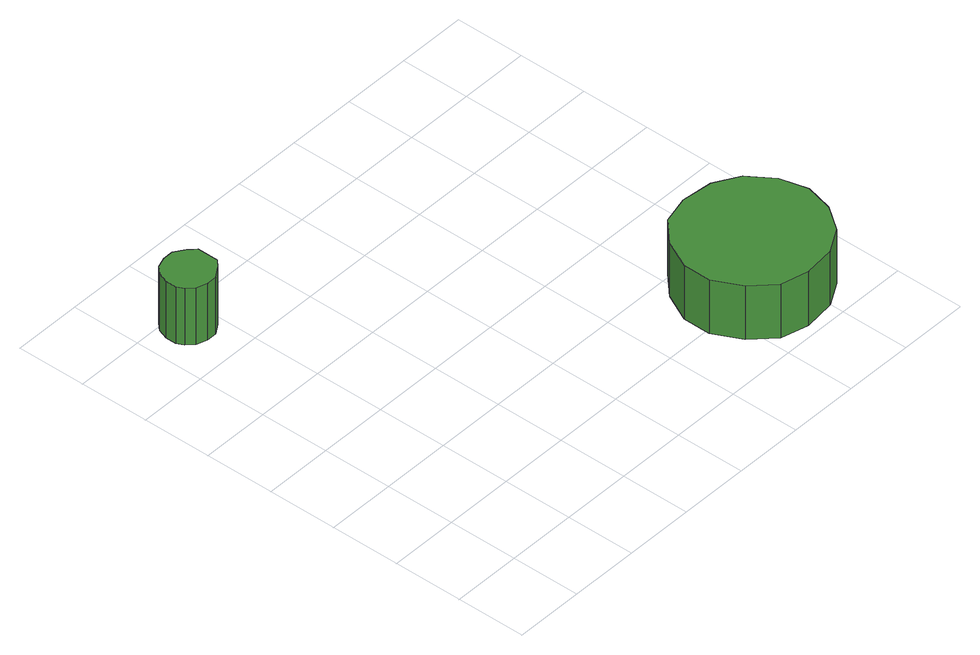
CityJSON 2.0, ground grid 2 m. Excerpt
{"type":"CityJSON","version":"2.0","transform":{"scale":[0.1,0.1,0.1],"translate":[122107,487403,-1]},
"CityObjects":{
"tree1":{"type":"SolitaryVegetationObject","attributes":{"function":"something"},"geometry":[{"type":"MultiSurface","lod":"1","boundaries":[[[0,1,2,3,4,5,6,7,8,9,10,11,12,13,14]],[[15,16,17,18,19,20,21,22,23,24,25,26,27,28,29]],[[0,29,28,1]],[[1,28,27,2]],[[2,27,26,3]],[[3,26,25,4]],[[4,25,24,5]],[[5,24,23,6]],[[6,23,22,7]],[[7,22,21,8]],[[8,21,20,9]],[[9,20,19,10]],[[10,19,18,11]],[[11,18,17,12]],[[12,17,16,13]],[[13,16,15,14]],[[14,15,29,0]]]}]},
"tree2":{"type":"SolitaryVegetationObject","attributes":{"function":"something"},"geometry":[{"type":"MultiSurface","lod":"1","boundaries":[[[30,31,32,33,34,35,36,37,38,39,40,41,42,43,44]],[[45,46,47,48,49,50,51,52,53,54,55,56,57,58,59]],[[30,59,58,31]],[[31,58,57,32]],[[32,57,56,33]],[[33,56,55,34]],[[34,55,54,35]],[[35,54,53,36]],[[36,53,52,37]],[[37,52,51,38]],[[38,51,50,39]],[[39,50,49,40]],[[40,49,48,41]],[[41,48,47,42]],[[42,47,46,43]],[[43,46,45,44]],[[44,45,59,30]]]}]},
"tree3":{"type":"SolitaryVegetationObject","attributes":{"function":"something"}}
},
"vertices":[
[20,115,26],[20,118,26],[18,120,26],[15,122,26],[12,122,26],[9,121,26],[7,119,26],[6,116,26],[6,113,26],[7,111,26],[9,109,26],[12,108,26],[15,108,26],[18,110,26],[20,112,26],[20,112,8],[18,110,8],[15,108,8],[12,108,8],[9,109,8],[7,111,8],[6,113,8],[6,116,8],[7,119,8],[9,121,8],[12,122,8],[15,122,8],[18,120,8],[20,118,8],[20,115,8],
[134,23,25],[132,31,25],[127,38,25],[120,42,25],[111,43,25],[103,41,25],[97,35,25],[93,27,25],[93,19,25],[97,11,25],[103,5,25],[111,3,25],[120,4,25],[127,8,25],[132,15,25],[132,15,8],[127,8,8],[120,4,8],[111,3,8],[103,5,8],[97,11,8],[93,19,8],[93,27,8],[97,35,8],[103,41,8],[111,43,8],[120,42,8],[127,38,8],[132,31,8],[134,23,8]
]}
